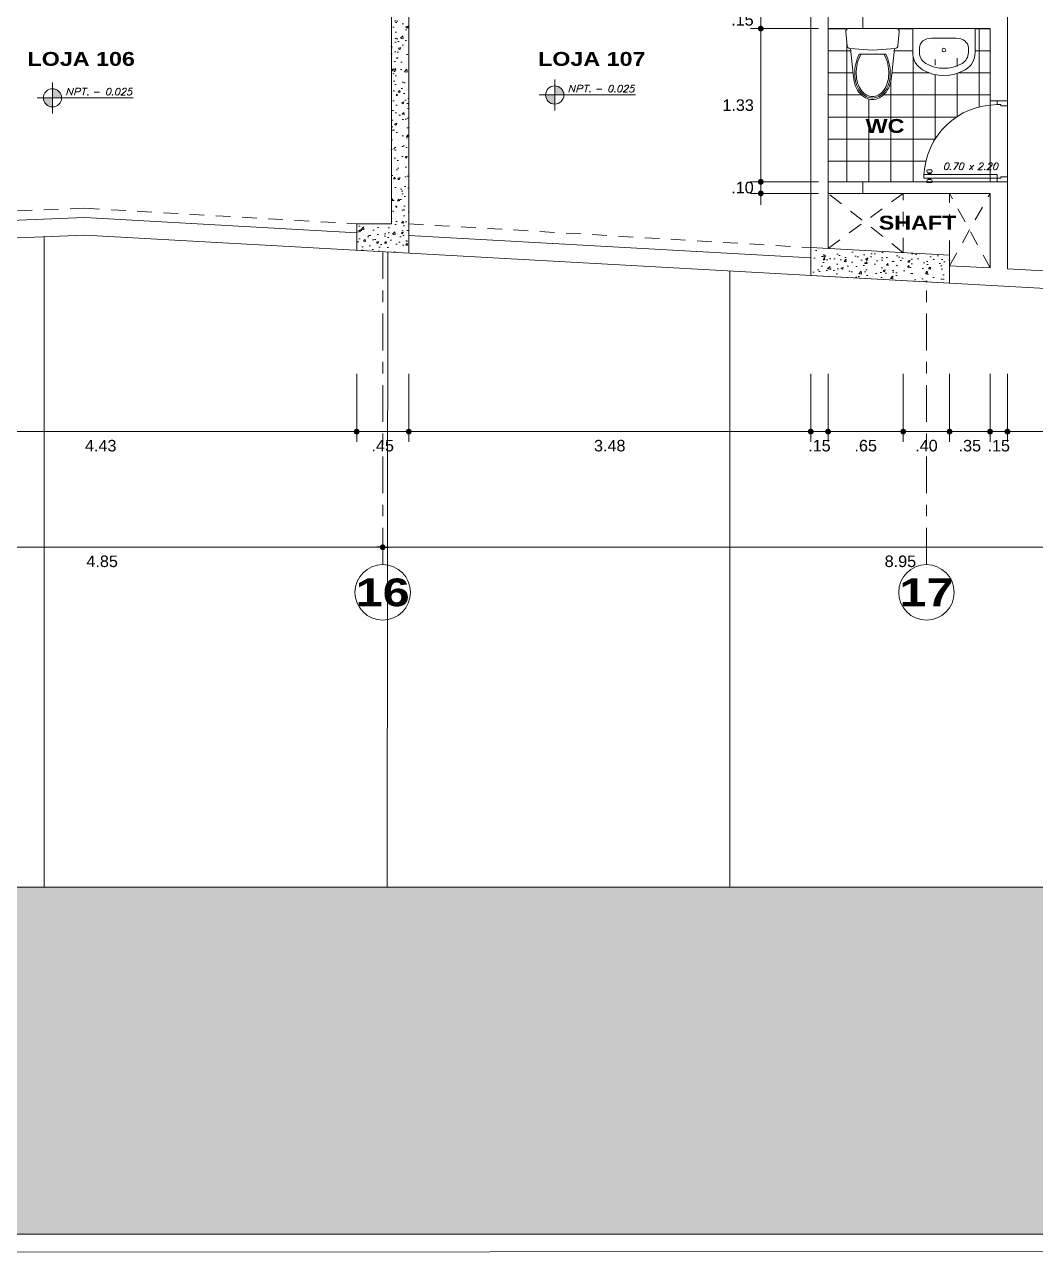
# Model space of a CAD drawing. Header units: millimetres. Extents: x 2178 to 2304, y 1220 to 1359.
# Drawn here: x 2214.23 to 2222.97, y 1322.11 to 1332.73 of the extents above; entities that cross this region are included whole.
import ezdxf
from ezdxf.enums import TextEntityAlignment as Align

# ---------------------------------------------------------------- set-up
doc = ezdxf.new("R2010")
doc.units = ezdxf.units.MM
doc.linetypes.add('CENTER', pattern=[50.800000000000004, 31.75, -6.35, 6.35, -6.35])
doc.linetypes.add('HIDDEN', pattern=[9.524999999999999, 6.35, -3.175])
doc.layers.get('0').update_dxf_attribs({"lineweight": 0})
for name, color, linetype, lineweight in [('carpinteria', 12, 'Continuous', 5), ('COTAS', 40, 'Continuous', 20), ('Ejes22', 50, 'CENTER', 9), ('Mobiliario', 52, 'Continuous', 5), ('muros bajos', 2, 'Continuous', 25), ('PLUMA 1', 46, 'Continuous', 13), ('PLUMA 7', 10, 'Continuous', 0), ('PLUMA4', 160, 'Continuous', 40), ('PROY', 13, 'HIDDEN', 13), ('TEXTO', 5, 'Continuous', 18), ('TEXTOS', 42, 'Continuous', 13)]:
    doc.layers.add(name, color=color, linetype=linetype, lineweight=lineweight)
doc.layers.add('pisos....', color=7, linetype='Continuous', lineweight=5, true_color=0x7c7f7e)
doc.styles.add('ARIAL', font='arial.ttf')
doc.styles.add('ARIAL-N', font='arialbd.ttf')
doc.styles.add('ARIALCH', font='arialbd.ttf', dxfattribs={"width": 1.25})
doc.styles.add('SIMPLEX', font='simplex.shx', dxfattribs={"width": 1.2, "oblique": 15})
doc.dimstyles.new('RPM 50', dxfattribs={"dimtxt": 0.1, "dimasz": 0.05, "dimexe": 0.08849999999999973, "dimexo": 0.1535, "dimgap": 0.07099999999999997, "dimtad": 2, "dimtih": 1, "dimtoh": 1, "dimzin": 4, "dimdsep": 46, "dimtxsty": 'ARIAL', "dimblk": 'DOT', "dimcen": 0.4, "dimdle": 0.25, "dimclrd": 8, "dimclre": 8, "dimclrt": 9, "dimadec": 0, "dimazin": 0, "dimtfac": 1, "dimtix": 1, "dimtmove": 0, "dimatfit": 3, "dimldrblk": 'DOT', "dimfxl": 0.5, "dimfxlon": 1, "dimlwd": 0, "dimlwe": 0, "dimarcsym": 0})
pattern_1 = [(49.99999999999999, (1019.093095671087, -426.9564722311436), (0.182184668996004, -0.01593908553890309), [0.01905, -0.20955]), (355, (1019.093095671087, -426.9564722311436), (-0.03524342142496934, 0.1910568452390352), [0.01524, -0.16764058417]), (100.4514447, (1019.108277678087, -426.9578004846437), (0.1469412470903533, 0.1751177519121951), [0.01619000879999999, -0.1780902445999999]), (46.18420000000001, (1019.093095671087, -426.9056722311436), (0.2710790408921299, -0.04204232793272715), [0.028575, -0.314325]), (96.63555760999992, (1019.115685571087, -426.9091757311437), (0.237404134051503, 0.2474261245977215), [0.02428502314, -0.26713560816]), (351.1841511700001, (1019.093095671087, -426.9056722311436), (0.237404134064977, 0.2474261245855326), [0.02285996707, -0.25145973192]), (21, (1019.118495671087, -426.9183722311436), (0.1516143912691325, -0.1022651981870876), [0.01905, -0.20955]), (326.0000000000001, (1019.118495671087, -426.9183722311436), (0.06180202834764707, 0.1841879661223193), [0.01524, -0.16764]), (71.45144499999999, (1019.131130203687, -426.9268943310435), (0.2134164192787162, 0.08192276888590524), [0.0161900088, -0.1780899376]), (37.50000000000001, (1019.093095671087, -426.9564722311436), (0.003088603250591816, 0.0845550388731531), [0, -0.165608, 0, -0.17018, 0, -0.168275]), (7.499999999999999, (1019.093095671087, -426.9564722311436), (0.06681966251030574, 0.1001805748181195), [0, -0.09702799999999999, 0, -0.161798, 0, -0.06413500000000001]), (327.5, (1019.036453671087, -426.9564722311436), (0.1355905951668714, -0.005728743992673458), [0, -0.0635, 0, -0.19812, 0, -0.26289]), (317.5, (1019.011053671087, -426.9564722311436), (0.148129181386018, 0.02542649103333302), [0, -0.08255, 0, -0.131572, 0, -0.18669])]

# ---------------------------------------------------------------- blocks, each defined once
blk = doc.blocks.new('puerta de 0.80')
for p, q in [((0, 0.7578726278069325), (0, 0.8078726278070008)), ((0, 0.05787262780700075), (0, 0.8078726278070008)), ((0, 0.7578726278069325), (0.06500000000005457, 0.7578726278069325)), ((0.06500000000005457, 0.7578726278069325), (0.06500000000005457, 0.770372627806978)), ((0.06500000000005457, 0.770372627806978), (0.1000000000000227, 0.770372627806978)), ((0.1000000000000227, 0.770372627806978), (0.1000000000000227, 0.8078726278070008)), ((0.7699992280930701, 0.1257452267906274), (0.753031481821381, 0.1257452267906274)), ((0.7699992280930701, 0.1257452267906274), (0.7869669743646455, 0.1257452267906274)), ((0, 0.007872627806932542), (0, 0.05787262780700075)), ((0, 0.05787262780700075), (0.06500000000005457, 0.05787262780700075)), ((0.06500000000005457, 0.04537262780695528), (0.06500000000005457, 0.05787262780700075)), ((0.1000000000000227, 0.04537262780695528), (0.06500000000005457, 0.04537262780695528)), ((0.1000000000000227, 0.08037262780703713), (0.8250000000000455, 0.08037262780703713)), ((0.1000000000000227, 0.04537262780695528), (0.1000000000000227, 0.08037262780703713)), ((0.8250000000000455, 0.04537262780695528), (0.1000000000000227, 0.04537262780695528)), ((0.1000000000000227, 0.04537262780695528), (0.1000000000000227, 0.007872627806932542)), ((0.743372223558481, 0.1131570363396577), (0.7462233707656196, 0.1025164101029077)), ((0.743372223558481, 0.01258821927433473), (0.7462233707656196, 0.02322884551108473)), ((0.7699992280930701, 2.882325134123676e-08), (0.753031481821381, 2.882325134123676e-08)), ((0.7820575276252839, 0.09510460055400927), (0.7558826290285197, 0.09510460055400927)), ((0.7558826290285197, 0.09510460055400927), (0.7579409285608563, 0.09510460055400927)), ((0.7820575276252839, 0.08545825626470105), (0.7558826290285197, 0.08545825626470105)), ((0.7820575276252839, 0.04028699934929136), (0.7558826290285197, 0.04028699934929136)), ((0.7820575276252839, 0.03064065505998315), (0.7558826290285197, 0.03064065505998315)), ((0.7558826290285197, 0.03064065505998315), (0.7579409285608563, 0.03064065505998315)), ((0.762940928560738, 0.09010460055401381), (0.762940928560738, 0.08545825626470105)), ((0.762940928560738, 0.0356406550599786), (0.762940928560738, 0.04028699934929136)), ((0.7699992280930701, 2.882325134123676e-08), (0.7869669743646455, 2.882325134123676e-08)), ((0.8250000000000455, 0.04537262780695528), (0.7720000000000482, 0.04537262780695528)), ((0.7770575276252885, 0.09010460055401381), (0.7770575276252885, 0.08545825626470105)), ((0.7770575276252885, 0.0356406550599786), (0.7770575276252885, 0.04028699934929136)), ((0.7841158271576205, 0.09510460055400927), (0.7820575276252839, 0.09510460055400927)), ((0.7841158271576205, 0.03064065505998315), (0.7820575276252839, 0.03064065505998315)), ((0.7966262326275455, 0.1131570363396577), (0.7937750854204069, 0.1025164101029077)), ((0.7966262326275455, 0.01258821927433473), (0.7937750854204069, 0.02322884551108473)), ((0.8250000000000455, 0.08037262780703713), (0.8250000000000455, 0.04537262780695528))]:
    blk.add_line(p, q)
at = {"linetype": 'Continuous', "lineweight": 0}
for p, q in [((0.7558826290285197, 0.08545825626470105), (0.7419099796773025, 0.08037262780692345)), ((0.7558826290285197, 0.04028699934929136), (0.7419099796773025, 0.04537262780695528)), ((0.7820575276252839, 0.08545825626470105), (0.796030176976501, 0.08037262780692345)), ((0.7820575276252839, 0.04028699934929136), (0.796030176976501, 0.04537262780695528))]:
    blk.add_line(p, q, dxfattribs=at)
for centre, radius, start, end in [((0.1000000000000227, 0.04537262780695528), 0.725, 2.767078666097358, 90), ((0.753031481821381, 0.1157452267906365), 0.01, 90, 195.0000000000087), ((0.7869669743646455, 0.1157452267906365), 0.01, 344.9999999999912, 90), ((0.753031481821381, 0.01000002882324225), 0.01, 164.9999999999913, 270), ((0.7558826290285197, 0.1051046005540002), 0.01, 195.0000000001698, 270), ((0.7558826290285197, 0.02064065505999224), 0.01, 90, 164.9999999998302), ((0.7579409285607426, 0.09010460055401381), 0.005, 0, 90), ((0.7579409285607426, 0.0356406550599786), 0.005, 270, 0), ((0.7820575276252839, 0.09010460055401381), 0.005, 90, 180), ((0.7820575276252839, 0.0356406550599786), 0.005, 180, 270), ((0.7841158271575068, 0.1051046005540002), 0.01, 270, 344.9999999998302), ((0.7841158271575068, 0.02064065505999224), 0.01, 15.00000000016984, 90), ((0.7869669743646455, 0.01000002882324225), 0.01, 270, 15.00000000000872)]:
    blk.add_arc(centre, radius, start, end)
blk = doc.blocks.new('P')
at = {"style": 'SIMPLEX', "oblique": 15}
blk.add_text('x', height=0.06, dxfattribs=at).set_placement((-0.01697368369676155, 0.0255492955629677))
blk.add_attdef('L', text='', height=0.06, dxfattribs=at).set_placement((-0.057659880294743, 0.02554929556297481), align=Align.RIGHT)
blk.add_attdef('H', (0.05806964743619147, 0.02554929556297481), '', height=0.06, dxfattribs=at)
blk = doc.blocks.new('LAVATORIO')
at = {"layer": 'PLUMA 1', "linetype": 'Continuous', "lineweight": 20}
for p, q in [((-0.2999934783219942, 0.2071363636785648), (-0.2999934783219942, -0.02195454545901754)), ((-0.2999934783219942, 0.2071363636785648), (0.2999934783219942, 0.2071363636785648)), ((0.2999934783219942, 0.2071363636785648), (0.2999934783219942, -0.02195454545901754)), ((-0.234782608743501, 0.02386363636850319), (-0.234782608743501, -0.02195454545901754)), ((-0.1188260869807323, 0.1148181818415779), (0.1188260869807323, 0.1148181818415779)), ((0.234782608743501, 0.02386363636850319), (0.234782608743501, -0.02195454545901754))]:
    blk.add_line(p, q, dxfattribs=at)
blk.add_circle((0, 0), 0.01750000000356522, dxfattribs=at)
at = {"layer": 'PLUMA 1', "linetype": 'Continuous', "lineweight": 20, "extrusion": (0, 0, -1)}
for centre, major_axis, ratio, start_param, end_param in [((-0.1188260869807323, 0.02386363636850319), (0.1159565217627687, 2.11200665065676e-14), 0.7846746081733931, 3.141592653590338, 4.712388980384833), ((0.1188260869807323, 0.02386363636850319), (-0.1159565217627687, 9.952126509930016e-14), 0.7846746081733929, 1.570796326794223, 3.1415926535887), ((-0.1188521754517069, -0.02195454545901754), (2.795176774598603e-13, 0.1893818215381344), 0.9565217391304283, 3.638567482427635, 4.712388980383277), ((-0.1188521754517069, -0.02195454545901754), (-1.25662522260505e-12, 0.1212000033427651), 0.9565217391302343, 3.638567482442401, 4.712388980394607), ((0.1188521754517069, -0.02195454545901754), (1.256475748923904e-12, 0.1212000033427651), 0.9565217391302343, 1.57079632678498, 2.644617824737187), ((0.1188521754517069, -0.02195454545901754), (-2.791350386132135e-13, 0.1893818215381344), 0.9565217391304283, 1.570796326796306, 2.64461782475195), ((0, 0.2071363636785648), (1.873049312265182e-16, 0.4500000041648561), 0.9565217391303545, 2.644617814432515, 3.638567492747071), ((0, 0.2071363636785648), (-2.207522384136759e-16, 0.3818181859691521), 0.9565217391303741, 2.64461781258921, 3.638567494590378)]:
    blk.add_ellipse(centre, major_axis=major_axis, ratio=ratio, start_param=start_param, end_param=end_param, dxfattribs=at)
blk = doc.blocks.new('A$C17BD6781')
at = {"layer": 'Mobiliario', "linetype": 'Continuous'}
for p, q in [((0.0470258381902795, 0.2024778968581415), (0.07702583819028064, 0.4624778968581325)), ((0.4970258381902681, 0.2024778968581415), (0.467025838190267, 0.4624778968581325)), ((0.1371245447934086, 0.2600000207519599), (0.406927131587139, 0.2600000207519599)), ((2.658856601556181e-08, 0.03271609313324575), (0.01291432294007677, 0.1747733529997788)), ((0.2720258381902738, 0.2200000207519395), (0.04046188830088226, 0.2019667219995256)), ((0.2720258381902738, 0.2200000207519395), (0.5035897880796654, 0.2019667219995256)), ((0.5440516497919816, 0.03271609313324575), (0.5311373534404709, 0.1747733529997788)), ((0.0298768227825974, 2.075196903206233e-08), (0.5141748535979502, 2.075196903206233e-08))]:
    blk.add_line(p, q, dxfattribs=at)
for points in [[(0.467025838190267, 0.4624778968581325, 0.07568148098942781), (0.4514763274974598, 0.564619449634364, 0.08594715031423093), (0.409911660521658, 0.6457161817953931, 0.1060218382171382), (0.3436150782673906, 0.7032144903049868, 0.1264657149685374), (0.2720258381902738, 0.7216159645624032, 0.1264657149685252), (0.2004365981131571, 0.7032144903049868, 0.1060218382171112), (0.1341400158588897, 0.6457161817953931, 0.08594715031425326), (0.09257534888308783, 0.564619449634364, 0.07568148098944026), (0.07702583819028064, 0.4624778968581325, 0.07568148098943636)], [(0.4520258381902806, 0.4624778968581325, 0.0756814809893859), (0.4371558434836231, 0.5601558482174767, 0.08594715031428633), (0.3979260275471859, 0.6366970575473658, 0.1060218382171535), (0.3363817185640983, 0.6900737708649274, 0.1264657149685132), (0.2720258381902738, 0.7066159645624168, 0.1264657149686313), (0.2076699578163925, 0.6900737708648705, 0.1060218382170392), (0.1461256488333618, 0.6366970575473658, 0.08594715031415015), (0.1068958328969813, 0.5601558482175903, 0.07568148098951734), (0.092025838190267, 0.4624778968581325, 0.07568148098951734)], [(0.4370258381902659, 0.4624778968581325, 0.07568148098938046), (0.422835359469758, 0.5556922468005894, 0.08594715031429338), (0.3859403945727138, 0.6276779332993385, 0.1060218382171472), (0.3291483588608344, 0.6769330514248111, 0.1264657149685263), (0.2720258381902738, 0.6916159645624305, 0.1264657149686292), (0.2149033175196564, 0.6769330514248111, 0.1060218382170225), (0.1581112818078338, 0.6276779332993385, 0.08594715031417827), (0.1212163169108464, 0.5556922468007031, 0.07568148098950629), (0.1070258381902818, 0.4624778968581325, 0.07568148098950629)]]:
    blk.add_lwpolyline(points, format="xyb", dxfattribs=at)
for centre, radius, start, end in [((0.5137349313203856, 0.4501454030077241), 0.4218893808016409, 178.3249151335759, 206.7885795011672), ((0.5137349313203856, 0.4501454030077241), 0.4068893808016409, 178.3249151335759, 207.8601275501853), ((0.03031674506016202, 0.4501454030077241), 0.4068893808016409, 332.1398724498131, 1.675084866424104), ((0.03031674506016202, 0.4501454030077241), 0.4218893808016409, 333.2114204988328, 1.675084866424104), ((0.04279111913410816, 0.1720572806184748), 0.03, 94.45298473469602, 174.8055710922652), ((0.5012605572464395, 0.1720572806184748), 0.03, 5.194428907734862, 85.54701526530398), ((0.0298768227825974, 0.03000002075194175), 0.03, 174.8055710922652, 270), ((0.5141748535979502, 0.03000002075194175), 0.03, 270, 5.194428907734862)]:
    blk.add_arc(centre, radius, start, end, dxfattribs=at)
blk = doc.blocks.new('_DOT')
at = {"color": 0, "linetype": 'ByBlock'}
blk.add_line((-0.5, 0), (-1, 0), dxfattribs=at)
at = {"color": 0, "linetype": 'ByBlock', "const_width": 0.5}
blk.add_lwpolyline([(-0.25, 0, 1), (0.25, 0, 1)], format="xyb", close=True, dxfattribs=at)
blk = doc.blocks.new('*D1024')
at = {"layer": 'Defpoints', "color": 0, "transparency": 16777216}
for p in [(2212.47631320559, 1328.209712895096), (2217.32631320559, 1328.209712895096), (2217.32631320559, 1328.209712895096)]:
    blk.add_point(p, dxfattribs=at)
at = {"layer": 'muros bajos', "color": 8, "lineweight": 0, "transparency": 16777216}
for p, q in [((2212.47631320559, 1328.209712895096), (2212.47631320559, 1328.298212895096)), ((2217.32631320559, 1328.209712895096), (2217.32631320559, 1328.298212895096)), ((2212.526313205591, 1328.209712895096), (2217.27631320559, 1328.209712895096))]:
    blk.add_line(p, q, dxfattribs=at)
at = {"layer": 'muros bajos', "color": 8, "lineweight": 0, "transparency": 16777216, "xscale": 0.05, "yscale": 0.05, "zscale": 0.05, "rotation": 180}
blk.add_blockref('_DOT', (2212.47631320559, 1328.209712895096), dxfattribs=at)
at = {"layer": 'muros bajos', "color": 8, "lineweight": 0, "transparency": 16777216, "xscale": 0.05, "yscale": 0.05, "zscale": 0.05}
blk.add_blockref('_DOT', (2217.32631320559, 1328.209712895096), dxfattribs=at)
at = {"layer": 'muros bajos', "color": 9, "transparency": 16777216, "insert": (2214.90131320559, 1328.087655596324), "char_height": 0.1, "attachment_point": 5, "style": 'ARIAL'}
blk.add_mtext('4.85', dxfattribs=at)
blk = doc.blocks.new('*D1025')
at = {"layer": 'Defpoints', "color": 0, "transparency": 16777216}
for p in [(2217.32631320559, 1328.209712895096), (2226.27631320559, 1328.209712895096), (2226.27631320559, 1328.209712895096)]:
    blk.add_point(p, dxfattribs=at)
at = {"layer": 'muros bajos', "color": 8, "lineweight": 0, "transparency": 16777216}
for p, q in [((2217.32631320559, 1328.209712895096), (2217.32631320559, 1328.298212895096)), ((2226.27631320559, 1328.209712895096), (2226.27631320559, 1328.298212895096)), ((2217.37631320559, 1328.209712895096), (2226.22631320559, 1328.209712895096))]:
    blk.add_line(p, q, dxfattribs=at)
at = {"layer": 'muros bajos', "color": 8, "lineweight": 0, "transparency": 16777216, "xscale": 0.05, "yscale": 0.05, "zscale": 0.05, "rotation": 180}
blk.add_blockref('_DOT', (2217.32631320559, 1328.209712895096), dxfattribs=at)
at = {"layer": 'muros bajos', "color": 8, "lineweight": 0, "transparency": 16777216, "xscale": 0.05, "yscale": 0.05, "zscale": 0.05}
blk.add_blockref('_DOT', (2226.27631320559, 1328.209712895096), dxfattribs=at)
at = {"layer": 'muros bajos', "color": 9, "transparency": 16777216, "insert": (2221.80131320559, 1328.087655596324), "char_height": 0.1, "attachment_point": 5, "style": 'ARIAL'}
blk.add_mtext('8.95', dxfattribs=at)
blk = doc.blocks.new('*D964')
at = {"color": 8, "lineweight": 0, "transparency": 16777216}
for p, q in [((2212.676313205589, 1329.709712895096), (2212.676313205589, 1329.121212895096)), ((2217.10131320559, 1329.709712895096), (2217.10131320559, 1329.121212895096)), ((2212.72631320559, 1329.209712895096), (2217.05131320559, 1329.209712895096))]:
    blk.add_line(p, q, dxfattribs=at)
at = {"layer": 'Defpoints', "color": 0, "transparency": 16777216}
for p in [(2212.676313205589, 1331.059514482398), (2217.10131320559, 1331.006657339541), (2217.10131320559, 1329.209712895096)]:
    blk.add_point(p, dxfattribs=at)
at = {"color": 8, "lineweight": 0, "transparency": 16777216, "xscale": 0.05, "yscale": 0.05, "zscale": 0.05, "rotation": 180}
blk.add_blockref('_DOT', (2212.676313205589, 1329.209712895096), dxfattribs=at)
at = {"color": 8, "lineweight": 0, "transparency": 16777216, "xscale": 0.05, "yscale": 0.05, "zscale": 0.05}
blk.add_blockref('_DOT', (2217.10131320559, 1329.209712895096), dxfattribs=at)
at = {"color": 9, "transparency": 16777216, "insert": (2214.88881320559, 1329.087621489912), "char_height": 0.1, "attachment_point": 5, "style": 'ARIAL'}
blk.add_mtext('4.43', dxfattribs=at)
blk = doc.blocks.new('*D965')
at = {"color": 8, "lineweight": 0, "transparency": 16777216}
for p, q in [((2217.10131320559, 1329.709712895096), (2217.10131320559, 1329.121212895096)), ((2217.55131320559, 1329.709712895096), (2217.55131320559, 1329.121212895096)), ((2217.15131320559, 1329.209712895096), (2217.50131320559, 1329.209712895096))]:
    blk.add_line(p, q, dxfattribs=at)
at = {"layer": 'Defpoints', "color": 0, "transparency": 16777216}
for p in [(2217.10131320559, 1331.006657339541), (2217.55131320559, 1330.904388642685), (2217.55131320559, 1329.209712895096)]:
    blk.add_point(p, dxfattribs=at)
at = {"color": 8, "lineweight": 0, "transparency": 16777216, "xscale": 0.05, "yscale": 0.05, "zscale": 0.05, "rotation": 180}
blk.add_blockref('_DOT', (2217.10131320559, 1329.209712895096), dxfattribs=at)
at = {"color": 8, "lineweight": 0, "transparency": 16777216, "xscale": 0.05, "yscale": 0.05, "zscale": 0.05}
blk.add_blockref('_DOT', (2217.55131320559, 1329.209712895096), dxfattribs=at)
at = {"color": 9, "transparency": 16777216, "insert": (2217.32631320559, 1329.087860234796), "char_height": 0.1, "attachment_point": 5, "style": 'ARIAL'}
blk.add_mtext('.45', dxfattribs=at)
blk = doc.blocks.new('*D966')
at = {"color": 8, "lineweight": 0, "transparency": 16777216}
for p, q in [((2217.55131320559, 1329.709712895096), (2217.55131320559, 1329.121212895096)), ((2221.02631320559, 1329.709712895096), (2221.02631320559, 1329.121212895096)), ((2217.60131320559, 1329.209712895096), (2220.97631320559, 1329.209712895096))]:
    blk.add_line(p, q, dxfattribs=at)
at = {"layer": 'Defpoints', "color": 0, "transparency": 16777216}
for p in [(2217.55131320559, 1330.904388642685), (2221.02631320559, 1330.896935989865), (2221.02631320559, 1329.209712895096)]:
    blk.add_point(p, dxfattribs=at)
at = {"color": 8, "lineweight": 0, "transparency": 16777216, "xscale": 0.05, "yscale": 0.05, "zscale": 0.05, "rotation": 180}
blk.add_blockref('_DOT', (2217.55131320559, 1329.209712895096), dxfattribs=at)
at = {"color": 8, "lineweight": 0, "transparency": 16777216, "xscale": 0.05, "yscale": 0.05, "zscale": 0.05}
blk.add_blockref('_DOT', (2221.02631320559, 1329.209712895096), dxfattribs=at)
at = {"color": 9, "transparency": 16777216, "insert": (2219.28881320559, 1329.087621489912), "char_height": 0.1, "attachment_point": 5, "style": 'ARIAL'}
blk.add_mtext('3.48', dxfattribs=at)
blk = doc.blocks.new('*D967')
at = {"color": 8, "lineweight": 0, "transparency": 16777216}
for p, q in [((2221.02631320559, 1329.709712895096), (2221.02631320559, 1329.121212895096)), ((2221.17631320559, 1329.709712895096), (2221.17631320559, 1329.121212895096)), ((2220.97631320559, 1329.209712895096), (2220.92631320559, 1329.209712895096)), ((2221.02631320559, 1329.209712895096), (2221.17631320559, 1329.209712895096)), ((2221.22631320559, 1329.209712895096), (2221.27631320559, 1329.209712895096))]:
    blk.add_line(p, q, dxfattribs=at)
at = {"layer": 'Defpoints', "color": 0, "transparency": 16777216}
for p in [(2221.02631320559, 1330.896935989865), (2221.17631320559, 1330.906398292413), (2221.17631320559, 1329.209712895096)]:
    blk.add_point(p, dxfattribs=at)
at = {"color": 8, "lineweight": 0, "transparency": 16777216, "xscale": 0.05, "yscale": 0.05, "zscale": 0.05}
blk.add_blockref('_DOT', (2221.02631320559, 1329.209712895096), dxfattribs=at)
at = {"color": 8, "lineweight": 0, "transparency": 16777216, "xscale": 0.05, "yscale": 0.05, "zscale": 0.05, "rotation": 180}
blk.add_blockref('_DOT', (2221.17631320559, 1329.209712895096), dxfattribs=at)
at = {"color": 9, "transparency": 16777216, "insert": (2221.10131320559, 1329.087655596324), "char_height": 0.1, "attachment_point": 5, "style": 'ARIAL'}
blk.add_mtext('.15', dxfattribs=at)
blk = doc.blocks.new('*D968')
at = {"color": 8, "lineweight": 0, "transparency": 16777216}
for p, q in [((2221.17631320559, 1329.709712895096), (2221.17631320559, 1329.121212895096)), ((2221.82631320559, 1329.709712895096), (2221.82631320559, 1329.121212895096)), ((2221.22631320559, 1329.209712895096), (2221.77631320559, 1329.209712895096))]:
    blk.add_line(p, q, dxfattribs=at)
at = {"layer": 'Defpoints', "color": 0, "transparency": 16777216}
for p in [(2221.82631320559, 1331.269712895096), (2221.17631320559, 1330.906398292413), (2221.82631320559, 1329.209712895096)]:
    blk.add_point(p, dxfattribs=at)
at = {"color": 8, "lineweight": 0, "transparency": 16777216, "xscale": 0.05, "yscale": 0.05, "zscale": 0.05, "rotation": 180}
blk.add_blockref('_DOT', (2221.17631320559, 1329.209712895096), dxfattribs=at)
at = {"color": 8, "lineweight": 0, "transparency": 16777216, "xscale": 0.05, "yscale": 0.05, "zscale": 0.05}
blk.add_blockref('_DOT', (2221.82631320559, 1329.209712895096), dxfattribs=at)
at = {"color": 9, "transparency": 16777216, "insert": (2221.50131320559, 1329.087655596324), "char_height": 0.1, "attachment_point": 5, "style": 'ARIAL'}
blk.add_mtext('.65', dxfattribs=at)
blk = doc.blocks.new('*D969')
at = {"color": 8, "lineweight": 0, "transparency": 16777216}
for p, q in [((2221.82631320559, 1329.709712895096), (2221.82631320559, 1329.121212895096)), ((2222.22631320559, 1329.709712895096), (2222.22631320559, 1329.121212895096)), ((2221.87631320559, 1329.209712895096), (2222.17631320559, 1329.209712895096))]:
    blk.add_line(p, q, dxfattribs=at)
at = {"layer": 'Defpoints', "color": 0, "transparency": 16777216}
for p in [(2221.82631320559, 1331.269712895096), (2222.22631320559, 1331.269712895096), (2222.22631320559, 1329.209712895096)]:
    blk.add_point(p, dxfattribs=at)
at = {"color": 8, "lineweight": 0, "transparency": 16777216, "xscale": 0.05, "yscale": 0.05, "zscale": 0.05, "rotation": 180}
blk.add_blockref('_DOT', (2221.82631320559, 1329.209712895096), dxfattribs=at)
at = {"color": 8, "lineweight": 0, "transparency": 16777216, "xscale": 0.05, "yscale": 0.05, "zscale": 0.05}
blk.add_blockref('_DOT', (2222.22631320559, 1329.209712895096), dxfattribs=at)
at = {"color": 9, "transparency": 16777216, "insert": (2222.02631320559, 1329.087655596324), "char_height": 0.1, "attachment_point": 5, "style": 'ARIAL'}
blk.add_mtext('.40', dxfattribs=at)
blk = doc.blocks.new('*D970')
at = {"color": 8, "lineweight": 0, "transparency": 16777216}
for p, q in [((2222.22631320559, 1329.709712895096), (2222.22631320559, 1329.121212895096)), ((2222.57631320559, 1329.709712895096), (2222.57631320559, 1329.121212895096)), ((2222.276313205591, 1329.209712895096), (2222.52631320559, 1329.209712895096))]:
    blk.add_line(p, q, dxfattribs=at)
at = {"layer": 'Defpoints', "color": 0, "transparency": 16777216}
for p in [(2222.22631320559, 1331.269712895096), (2222.57631320559, 1331.269712895096), (2222.57631320559, 1329.209712895096)]:
    blk.add_point(p, dxfattribs=at)
at = {"color": 8, "lineweight": 0, "transparency": 16777216, "xscale": 0.05, "yscale": 0.05, "zscale": 0.05, "rotation": 180}
blk.add_blockref('_DOT', (2222.22631320559, 1329.209712895096), dxfattribs=at)
at = {"color": 8, "lineweight": 0, "transparency": 16777216, "xscale": 0.05, "yscale": 0.05, "zscale": 0.05}
blk.add_blockref('_DOT', (2222.57631320559, 1329.209712895096), dxfattribs=at)
at = {"color": 9, "transparency": 16777216, "insert": (2222.40131320559, 1329.087621489912), "char_height": 0.1, "attachment_point": 5, "style": 'ARIAL'}
blk.add_mtext('.35', dxfattribs=at)
blk = doc.blocks.new('*D971')
at = {"color": 8, "lineweight": 0, "transparency": 16777216}
for p, q in [((2222.57631320559, 1329.709712895096), (2222.57631320559, 1329.121212895096)), ((2222.72631320559, 1329.709712895096), (2222.72631320559, 1329.121212895096)), ((2222.52631320559, 1329.209712895096), (2222.47631320559, 1329.209712895096)), ((2222.57631320559, 1329.209712895096), (2222.72631320559, 1329.209712895096)), ((2222.776313205591, 1329.209712895096), (2222.82631320559, 1329.209712895096))]:
    blk.add_line(p, q, dxfattribs=at)
at = {"layer": 'Defpoints', "color": 0, "transparency": 16777216}
for p in [(2222.57631320559, 1331.269712895096), (2222.72631320559, 1330.616888642685), (2222.72631320559, 1329.209712895096)]:
    blk.add_point(p, dxfattribs=at)
at = {"color": 8, "lineweight": 0, "transparency": 16777216, "xscale": 0.05, "yscale": 0.05, "zscale": 0.05}
blk.add_blockref('_DOT', (2222.57631320559, 1329.209712895096), dxfattribs=at)
at = {"color": 8, "lineweight": 0, "transparency": 16777216, "xscale": 0.05, "yscale": 0.05, "zscale": 0.05, "rotation": 180}
blk.add_blockref('_DOT', (2222.72631320559, 1329.209712895096), dxfattribs=at)
at = {"color": 9, "transparency": 16777216, "insert": (2222.65131320559, 1329.087655596324), "char_height": 0.1, "attachment_point": 5, "style": 'ARIAL'}
blk.add_mtext('.15', dxfattribs=at)
blk = doc.blocks.new('*D972')
at = {"color": 8, "lineweight": 0, "transparency": 16777216}
for p, q in [((2222.72631320559, 1329.709712895096), (2222.72631320559, 1329.121212895096)), ((2226.130725361991, 1329.709712895096), (2226.130725361991, 1329.121212895096)), ((2222.776313205591, 1329.209712895096), (2226.080725361991, 1329.209712895096))]:
    blk.add_line(p, q, dxfattribs=at)
at = {"layer": 'Defpoints', "color": 0, "transparency": 16777216}
for p in [(2222.72631320559, 1330.616888642685), (2226.130725361991, 1330.527908836093), (2226.130725361991, 1329.209712895096)]:
    blk.add_point(p, dxfattribs=at)
at = {"color": 8, "lineweight": 0, "transparency": 16777216, "xscale": 0.05, "yscale": 0.05, "zscale": 0.05, "rotation": 180}
blk.add_blockref('_DOT', (2222.72631320559, 1329.209712895096), dxfattribs=at)
at = {"color": 8, "lineweight": 0, "transparency": 16777216, "xscale": 0.05, "yscale": 0.05, "zscale": 0.05}
blk.add_blockref('_DOT', (2226.130725361991, 1329.209712895096), dxfattribs=at)
at = {"color": 9, "transparency": 16777216, "insert": (2224.428519283791, 1329.087621489912), "char_height": 0.1, "attachment_point": 5, "style": 'ARIAL'}
blk.add_mtext('3.40', dxfattribs=at)
blk = doc.blocks.new('*D1080')
at = {"color": 8, "lineweight": 0, "transparency": 16777216}
for p, q in [((2220.594520668615, 1332.894712895097), (2220.594520668615, 1332.944712895097)), ((2221.094520668615, 1332.844712895097), (2220.506020668615, 1332.844712895097)), ((2220.594520668615, 1332.844712895097), (2220.594520668615, 1332.694712895097)), ((2221.094520668615, 1332.694712895097), (2220.506020668615, 1332.694712895097)), ((2220.594520668615, 1332.644712895097), (2220.594520668615, 1332.594712895097))]:
    blk.add_line(p, q, dxfattribs=at)
at = {"layer": 'Defpoints', "color": 0, "transparency": 16777216}
for p in [(2221.476313205591, 1332.844712895097), (2220.594520668615, 1332.694712895097), (2221.476313205591, 1332.694712895097)]:
    blk.add_point(p, dxfattribs=at)
at = {"color": 8, "lineweight": 0, "transparency": 16777216, "xscale": 0.05, "yscale": 0.05, "zscale": 0.05}
for p, rotation in [((2220.594520668615, 1332.844712895097), 270), ((2220.594520668615, 1332.694712895097), 90)]:
    blk.add_blockref('_DOT', p, dxfattribs=dict(at, rotation=rotation))
at = {"color": 9, "transparency": 16777216, "insert": (2220.435560232053, 1332.769712895096), "char_height": 0.1, "attachment_point": 5, "style": 'ARIAL'}
blk.add_mtext('.15', dxfattribs=at)
blk = doc.blocks.new('*D1081')
at = {"color": 8, "lineweight": 0, "transparency": 16777216}
for p, q in [((2221.094520668615, 1332.694712895097), (2220.506020668615, 1332.694712895097)), ((2220.594520668615, 1332.644712895097), (2220.594520668615, 1331.419712895097)), ((2221.094520668615, 1331.369712895097), (2220.506020668615, 1331.369712895097))]:
    blk.add_line(p, q, dxfattribs=at)
at = {"layer": 'Defpoints', "color": 0, "transparency": 16777216}
for p in [(2221.476313205591, 1332.694712895097), (2220.594520668615, 1331.369712895097), (2221.476313205591, 1331.369712895097)]:
    blk.add_point(p, dxfattribs=at)
at = {"color": 8, "lineweight": 0, "transparency": 16777216, "xscale": 0.05, "yscale": 0.05, "zscale": 0.05}
for p, rotation in [((2220.594520668615, 1332.694712895097), 90), ((2220.594520668615, 1331.369712895097), 270)]:
    blk.add_blockref('_DOT', p, dxfattribs=dict(at, rotation=rotation))
at = {"color": 9, "transparency": 16777216, "insert": (2220.398350136555, 1332.032212895096), "char_height": 0.1, "attachment_point": 5, "style": 'ARIAL'}
blk.add_mtext('1.33', dxfattribs=at)
blk = doc.blocks.new('*D1082')
at = {"color": 8, "lineweight": 0, "transparency": 16777216}
for p, q in [((2220.594520668615, 1331.419712895097), (2220.594520668615, 1331.469712895097)), ((2221.094520668615, 1331.369712895097), (2220.506020668615, 1331.369712895097)), ((2220.594520668615, 1331.369712895097), (2220.594520668615, 1331.269712895097)), ((2221.094520668615, 1331.269712895097), (2220.506020668615, 1331.269712895097)), ((2220.594520668615, 1331.219712895097), (2220.594520668615, 1331.169712895097))]:
    blk.add_line(p, q, dxfattribs=at)
at = {"layer": 'Defpoints', "color": 0, "transparency": 16777216}
for p in [(2221.476313205591, 1331.369712895097), (2220.594520668615, 1331.269712895097), (2221.476313205591, 1331.269712895097)]:
    blk.add_point(p, dxfattribs=at)
at = {"color": 8, "lineweight": 0, "transparency": 16777216, "xscale": 0.05, "yscale": 0.05, "zscale": 0.05}
for p, rotation in [((2220.594520668615, 1331.369712895097), 270), ((2220.594520668615, 1331.269712895097), 90)]:
    blk.add_blockref('_DOT', p, dxfattribs=dict(at, rotation=rotation))
at = {"color": 9, "transparency": 16777216, "insert": (2220.436105934645, 1331.319712895096), "char_height": 0.1, "attachment_point": 5, "style": 'ARIAL'}
blk.add_mtext('.10', dxfattribs=at)
blk = doc.blocks.new('N')
at = {"linetype": 'Continuous'}
h = blk.add_hatch(color=256, dxfattribs=at)
h.paths.add_polyline_path([(0, 0.1000000000000085), (0, 0), (0.1000000000000014, 0, 0.4142135623730981)])
h.paths.add_polyline_path([(-0.1000000000000014, 0, 0.4142135623730981), (0, -0.1000000000000085), (0, 0)])
for points in [[(0, 0.1700000000000017), (0, -0.1700000000000017)], [(-0.1700000000000017, 0), (0.8870854846603891, 0)]]:
    blk.add_lwpolyline(points)
blk.add_circle((0, 0), 0.1)
at = {"color": 64, "style": 'SIMPLEX', "oblique": 15, "width": 1.2}
blk.add_text('NPT.', height=0.075, dxfattribs=at).set_placement((0.1397908554024241, 0.03140925992012455))
at = {"color": 64, "style": 'SIMPLEX', "oblique": 15, "width": 1.062312430358449}
blk.add_attdef('NIV', text='', height=0.075, dxfattribs=at).set_placement((0.434891932751043, 0.03140925992012455), (0.8749927967566862, 0.03140925992012455), align=Align.FIT)

msp = doc.modelspace()

# ---------------------------------------------------------------- hatches: boundary and pattern name
h = msp.add_hatch()
h.set_pattern_fill('AR-SAND', color=256, scale=0.009000000000000001)
h.set_pattern_definition([(37.50000000000001, (0, 0), (-0.01440028166385641, 0.4404719135964082), [0, -0.3474720000000001, 0, -0.38862, 0, -0.3714750000000001]), (7.499999999999999, (0, 0), (0.4045709548242024, 0.6451425905115189), [0, -0.187452, 0, -0.3131820000000001, 0, -0.120015]), (327.5, (-0.281178, 0), (0.7118931332173122, 0.001293466210691186), [0, -0.1143, 0, -0.41148, 0, -0.5372100000000001]), (317.5, (-0.281178, 0), (0.6872008072250675, 0.2006363909314947), [0, -0.05715000000000001, 0, -0.269748, 0, -0.3086100000000001])])
h.paths.add_polyline_path([(2232.182974461064, 1343.987019787507), (2226.431313205591, 1343.979330515022), (2226.431313205591, 1339.769712895096), (2229.031313205591, 1339.769712895096, -1), (2229.511313205591, 1339.769712895096, -1), (2229.031313205591, 1339.769712895096), (2226.431313205591, 1339.769712895096), (2226.380327854285, 1336.644712895097), (2229.031313205591, 1336.644712895097, -1), (2229.511313205591, 1336.644712895097, -1), (2229.031313205591, 1336.644712895097), (2226.380327854285, 1336.644712895097), (2226.340355338862, 1334.194712895096), (2229.037712207929, 1334.194712895096, -0.05792422511702389), (2229.031313205591, 1334.249763543513, -1), (2229.511313205591, 1334.249763543513, -0.8904945671120889), (2229.037712207929, 1334.194712895096), (2226.340355338862, 1334.194712895096), (2226.27631320559, 1330.269435117319), (2229.031341468728, 1330.273118255473, -0.9834537548927721), (2229.511274236881, 1330.27375986729), (2232.201302616187, 1330.277356108494)])
h.paths.add_polyline_path([(2226.431313205591, 1343.979330515022), (2222.02631320559, 1343.973441565066), (2222.02631320559, 1339.769712895096), (2226.431313205591, 1339.769712895096)])
h.paths.add_polyline_path([(2222.02631320559, 1343.973441565066), (2217.32631320559, 1343.967158235941), (2217.32631320559, 1339.769712895096), (2222.02631320559, 1339.769712895096)])
h.paths.add_polyline_path([(2217.32631320559, 1343.967158235941), (2215.58621333265, 1343.964831933768, -0.9785559481343978), (2215.10632651686, 1343.964190383384), (2212.37491100412, 1343.960538812609), (2212.231345879911, 1340.394712895096), (2215.106262970665, 1340.394712895096, -1), (2215.586262970665, 1340.394712895096, -1), (2215.106262970665, 1340.394712895096), (2212.231345879911, 1340.394712895096), (2212.22631320559, 1340.269712895096), (2212.22631320559, 1339.769712895096), (2212.751313205591, 1339.769712895096), (2217.32631320559, 1339.769712895096)])
h.paths.add_polyline_path([(2213.996396667805, 1342.015790657715), (2214.318292984313, 1342.015790657715), (2214.318292984313, 1342.221861599053), (2213.996396667805, 1342.221861599053)], flags=24)
h.paths.add_polyline_path([(2213.989575385403, 1343.740756551303), (2214.233777295363, 1343.740756551303), (2214.233777295363, 1343.94682749264), (2213.989575385403, 1343.94682749264)], flags=24)
h.paths.add_polyline_path([(2213.989575385403, 1339.915756551303), (2214.233777295363, 1339.915756551303), (2214.233777295363, 1340.12182749264), (2213.989575385403, 1340.12182749264)], flags=24)
h.paths.add_polyline_path([(2213.989575385403, 1340.290756551303), (2214.233777295363, 1340.290756551303), (2214.233777295363, 1340.49682749264), (2213.989575385403, 1340.49682749264)], flags=24)
h.paths.add_polyline_path([(2214.996396667806, 1342.078290657715), (2215.318292984313, 1342.078290657715), (2215.318292984313, 1342.284361599053), (2214.996396667806, 1342.284361599053)], flags=24)
h.paths.add_polyline_path([(2214.672404853344, 1339.978290657715), (2214.916606763303, 1339.978290657715), (2214.916606763303, 1340.184361599052), (2214.672404853344, 1340.184361599052)], flags=24)
h = msp.add_hatch()
h.set_pattern_fill('AR-CONC', color=256, scale=0.001)
h.set_pattern_definition(pattern_1)
h.paths.add_polyline_path([(2217.55131320559, 1334.319712895096), (2217.15131320559, 1334.319712895096), (2217.15131320559, 1334.069712895096), (2217.40131320559, 1334.069712895096), (2217.40131320559, 1331.006657339541), (2217.10131320559, 1331.006657339541), (2217.10131320559, 1330.779157339541), (2217.55131320559, 1330.754157339541), (2217.55131320559, 1331.006657339541)])
h = msp.add_hatch()
h.set_pattern_fill('AR-CONC', color=256, scale=0.001)
h.set_pattern_definition(pattern_1)
h.paths.add_polyline_path([(2222.22631320559, 1330.494435117319), (2222.22631320559, 1330.73480520235), (2221.02631320559, 1330.801471869016), (2221.02631320559, 1330.561101783985)])
at = {"layer": 'pisos....'}
h = msp.add_hatch(dxfattribs=at)
h.set_pattern_fill('NET', color=256, scale=0.06)
h.set_pattern_definition([(0, (1019.093095671087, -426.9564722311436), (0, 0.1905), []), (90, (1019.093095671087, -426.9564722311436), (-0.1905, 1.166437552015814e-17), [])])
edge = h.paths.add_edge_path()
edge.add_line((2222.57631320559, 1332.033814069654), (2222.57631320559, 1332.069712895096))
edge.add_line((2222.57631320559, 1332.069712895096), (2222.57631320559, 1332.694712895096))
edge.add_line((2222.57631320559, 1332.694712895096), (2222.447285250999, 1332.694712895096))
edge.add_line((2222.447285250999, 1332.694712895096), (2222.447285250999, 1332.488371034086))
edge.add_ellipse((2222.284258078416, 1332.488531076873), major_axis=(-2.502032902658902e-13, 0.1704436393843569), ratio=0.9565217391305934, start_angle=208.4745602166174, end_angle=269.99999999991957, ccw=False)
edge.add_ellipse((2222.17729112051, 1332.694712895096), major_axis=(2.081165902565789e-16, 0.4050000037482276), ratio=0.9565217391312869, start_angle=151.5254391921269, end_angle=208.4745608078732, ccw=False)
edge.add_ellipse((2222.070324162603, 1332.488531076873), major_axis=(2.499907131296124e-13, 0.170443639384357), ratio=0.956521739130593, start_angle=90.00000000008038, end_angle=151.5254397833824, ccw=False)
edge.add_line((2221.90729699002, 1332.488371034086), (2221.90729699002, 1332.694712895096))
edge.add_line((2221.90729699002, 1332.694712895096), (2221.765855612413, 1332.694712895096))
edge.add_arc((2221.765855612413, 1332.669212895097), 0.02549999999999673, -5.1944289075498205, 90, ccw=False)
edge.add_line((2221.791250889178, 1332.666904233572), (2221.780273737279, 1332.546155562686))
edge.add_arc((2221.754878460514, 1332.54846422421), 0.02550000000009441, 274.4529847348701, 354.80557109245024, ccw=False)
edge.add_line((2221.756858306723, 1332.523041199036), (2221.751278949317, 1332.522606700406))
edge.add_line((2221.751278949317, 1332.522606700406), (2221.725778949317, 1332.301606700406))
edge.add_arc((2221.434017952697, 1332.301606700406), 0.291760996619687, -17.31191571585208, 0, ccw=False)
edge.add_arc((2221.495870428351, 1332.282327687371), 0.2269735820387949, 323.0387361214157, 342.6880842841864, ccw=False)
edge.add_arc((2221.535107174305, 1332.252802247405), 0.177868858861434, 298.830754681469, 323.0387361213606, ccw=False)
edge.add_arc((2221.560028949317, 1332.207527289873), 0.1261879470156083, 270.0000000001032, 298.83075468145205, ccw=False)
edge.add_arc((2221.560028949317, 1332.207527289873), 0.1261879470160389, 241.1692453179555, 269.9999999998968, ccw=False)
edge.add_arc((2221.584950724328, 1332.252802247404), 0.1778688588609801, 216.9612638797091, 241.1692453179983, ccw=False)
edge.add_arc((2221.624187470283, 1332.282327687372), 0.2269735820391569, 197.3119157153069, 216.9612638796978, ccw=False)
edge.add_arc((2221.686039945936, 1332.301606700406), 0.2917609966197344, 180, 197.3119157153168, ccw=False)
edge.add_line((2221.394278949317, 1332.301606700406), (2221.368778949317, 1332.522606700406))
edge.add_line((2221.368778949317, 1332.522606700406), (2221.363199591911, 1332.523041199036))
edge.add_arc((2221.365179438119, 1332.54846422421), 0.02550000000009441, 185.1944289075498, 265.5470152651299, ccw=False)
edge.add_line((2221.339784161354, 1332.546155562686), (2221.328807009455, 1332.666904233572))
edge.add_arc((2221.35420228622, 1332.669212895097), 0.02549999999999673, 90, 185.1944289075498, ccw=False)
edge.add_line((2221.35420228622, 1332.694712895096), (2221.17631320559, 1332.694712895096))
edge.add_line((2221.17631320559, 1332.694712895096), (2221.17631320559, 1331.369712895096))
edge.add_line((2221.17631320559, 1331.369712895096), (2221.47631320559, 1331.369712895096))
edge.add_line((2221.47631320559, 1331.369712895096), (2222.029167400833, 1331.369712895096))
edge.add_arc((2222.037717103021, 1331.371574370985), 0.008749999999939013, 164.9999999989642, 192.2829777164469, ccw=False)
edge.add_line((2222.029265252041, 1331.37383903763), (2222.031760005847, 1331.383149585587))
edge.add_arc((2222.040211856827, 1331.380884918943), 0.00875000000001948, 90, 165.0000000004023, ccw=False)
edge.add_line((2222.040211856827, 1331.389634918943), (2222.042012868918, 1331.389634918943))
edge.add_arc((2222.042012868918, 1331.394009918943), 0.00437499999998181, 270, 360)
edge.add_line((2222.046387868918, 1331.394009918943), (2222.046387868918, 1331.398075470196))
edge.add_line((2222.046387868918, 1331.398075470196), (2222.042012868918, 1331.398075470196))
edge.add_line((2222.042012868918, 1331.398075470196), (2222.029786800736, 1331.402525395096))
edge.add_line((2222.029786800736, 1331.402525395096), (2222.00443820559, 1331.402525395096))
edge.add_line((2222.00443820559, 1331.402525395096), (2222.00443820559, 1331.433150395096))
edge.add_line((2222.00443820559, 1331.433150395096), (2222.005177860932, 1331.433150395096))
edge.add_arc((2222.63881320559, 1331.402525395096), 0.6343750000001276, 95.65407666117898, 177.2329213338944, ccw=False)
h = msp.add_hatch(dxfattribs=at)
h.set_pattern_fill('AR-B816C', color=256, scale=0.001)
h.set_pattern_definition([(0, (0, 0), (0.2032, 0.2032), [0.396875, -0.009525]), (0, (-0.2032, 0.009525), (0.2032, 0.2032), [0.396875, -0.009525]), (90, (0, 0), (-0.2032, 0.2032), [-0.212725, 0.193675]), (90, (-0.009525, 0), (-0.2032, 0.2032), [-0.212725, 0.193675])])
h.paths.add_polyline_path([(2184.688438035058, 1328.983699252531), (2184.932639945017, 1328.983699252531), (2184.932639945017, 1329.189770193869), (2184.688438035058, 1329.189770193869)], flags=16)
h.paths.add_polyline_path([(2181.724983055522, 1330.939712895097), (2182.147643355658, 1330.939712895097), (2182.147643355658, 1331.299712895096), (2181.724983055522, 1331.299712895096)])
edge = h.paths.add_edge_path()
edge.add_arc((2183.27631320559, 1323.769435117318), 1.499999999999773, 179.9999999999913, 269.9999999999826)
edge.add_line((2183.27631320559, 1322.269435117319), (2235.820127780521, 1322.269435117315))
edge.add_line((2235.820127780521, 1322.269435117315), (2235.820127780524, 1325.269435117315))
edge.add_line((2235.820127780524, 1325.269435117315), (2232.20131320559, 1325.269435117319))
edge.add_line((2232.20131320559, 1325.269435117319), (2184.77631320559, 1325.269435117319))
edge.add_line((2184.77631320559, 1325.269435117319), (2184.77631320559, 1331.119712895096))
edge.add_line((2184.77631320559, 1331.119712895096), (2182.176313205589, 1331.119712895096))
edge.add_arc((2181.936313205589, 1331.119712895096), 0.2400000000002365, -131.81031489567113, 0, ccw=False)
edge.add_line((2181.776313205589, 1330.940827456896), (2181.776313205591, 1323.769435117319))

# ---------------------------------------------------------------- linework, layer by layer
for points in [[(2235.820127780556, 1354.973986271195), (2183.126313205593, 1354.97398627122, 0.4142135623730981), (2181.626313205592, 1353.47398627122), (2181.62631320559, 1348.969712895096), (2181.619290822166, 1323.612404649617, 0.4143360624221454), (2183.119502693589, 1322.111989258717), (2235.820127780521, 1322.119435117315)], [(2235.820127780556, 1354.823986271195), (2183.276313205592, 1354.82398627122, 0.4142135623730951), (2181.776313205592, 1353.32398627122), (2181.77631320559, 1348.969712895096), (2181.77631320559, 1323.769435117319, 0.4142135623730753), (2183.27631320559, 1322.269435117319), (2235.820127780521, 1322.269435117315)]]:
    msp.add_lwpolyline(points, format="xyb")
for points in [[(2221.47631320559, 1332.694712895096), (2221.17631320559, 1332.694712895096)], [(2222.57631320559, 1332.069712895096), (2222.57631320559, 1331.369712895096)], [(2222.72631320559, 1332.069712895096), (2222.72631320559, 1331.369712895096)], [(2221.47631320559, 1331.369712895096), (2221.17631320559, 1331.369712895096)], [(2221.47631320559, 1331.269712895096), (2221.17631320559, 1331.269712895096)], [(2214.401313205591, 1330.895824006207), (2214.401313205591, 1325.269435117319)], [(2217.369620897899, 1330.764251356635), (2217.363813205591, 1325.269435117319)], [(2220.326313205591, 1330.599990672874), (2220.326313205591, 1325.269435117319)], [(2184.77631320559, 1325.269435117319), (2232.35131320559, 1325.269435117319)]]:
    msp.add_lwpolyline(points)
at = {"layer": 'COTAS'}
for centre in [(2217.32631320559, 1327.819712895096), (2222.02631320559, 1327.819712895096)]:
    msp.add_circle(centre, 0.24, dxfattribs=at)
at = {"layer": 'Ejes22', "linetype": 'CENTER', "lineweight": 9, "ltscale": 0.01}
for points in [[(2217.32631320559, 1328.059712895096), (2217.32631320559, 1330.766657339541)], [(2222.02631320559, 1328.059712895096), (2222.02631320559, 1330.50554622843)]]:
    msp.add_lwpolyline(points, dxfattribs=at)
at = {"layer": 'PLUMA 7'}
for points in [[(2217.55131320559, 1331.006657339541), (2217.55131320559, 1334.319712895096)], [(2222.72631320559, 1332.069712895096), (2222.72631320559, 1334.319712895096)], [(2217.40131320559, 1331.006657339541), (2217.40131320559, 1334.069712895096)], [(2221.02631320559, 1330.561101783985), (2221.02631320559, 1333.369712895096)], [(2221.17631320559, 1330.793138535683), (2221.17631320559, 1333.369712895096)], [(2221.47631320559, 1332.844712895096), (2221.47631320559, 1332.694712895096)], [(2222.57631320559, 1332.694712895096), (2221.47631320559, 1332.694712895096)], [(2222.57631320559, 1332.069712895096), (2222.57631320559, 1332.694712895096)], [(2222.72631320559, 1332.069712895096), (2222.57631320559, 1332.069712895096)], [(2222.72631320559, 1331.369712895096), (2221.47631320559, 1331.369712895096)], [(2221.47631320559, 1331.269712895096), (2221.47631320559, 1331.369712895096)], [(2222.72631320559, 1330.616888642685), (2222.72631320559, 1331.369712895096)], [(2222.57631320559, 1331.269712895096), (2221.47631320559, 1331.269712895096)], [(2222.57631320559, 1330.625221976019), (2222.57631320559, 1331.269712895096)], [(2214.75131320559, 1331.059830951435), (2212.676313205589, 1330.977489681594)], [(2214.75131320559, 1331.059944198241), (2217.10131320559, 1330.929388642685)], [(2217.40131320559, 1331.006657339541), (2217.10131320559, 1331.006657339541), (2217.10131320559, 1330.779157339541)], [(2217.55131320559, 1330.754157339541), (2217.55131320559, 1331.006657339541)], [(2214.75131320559, 1330.909712895096), (2214.75131320559, 1330.909712895096), (2212.27631320559, 1330.811498609382)], [(2214.75131320559, 1330.909712895096), (2226.27631320559, 1330.269435117319)], [(2217.55131320559, 1330.904388642685), (2221.02631320559, 1330.71133308713)], [(2221.02631320559, 1330.801471869016), (2222.22631320559, 1330.73480520235)], [(2221.02631320559, 1330.801471869016), (2221.02631320559, 1330.561101783985), (2222.22631320559, 1330.494435117319), (2222.22631320559, 1330.73480520235)], [(2222.22631320559, 1330.644666420463), (2222.57631320559, 1330.625221976019)], [(2222.72631320559, 1330.616888642685), (2226.03039462391, 1330.43332856389)]]:
    msp.add_lwpolyline(points, dxfattribs=at)
at = {"layer": 'PROY', "ltscale": 0.02, "flags": 128}
for points in [[(2221.17631320559, 1330.793138535683), (2221.82631320559, 1331.269712895096)], [(2221.82631320559, 1330.757027424572), (2221.17631320559, 1331.269712895096)], [(2221.82631320559, 1330.757027424572), (2221.82631320559, 1331.269712895096)], [(2222.22631320559, 1330.73480520235), (2222.22631320559, 1331.269712895096)], [(2222.22631320559, 1330.644666420463), (2222.57631320559, 1331.269712895096)], [(2222.57631320559, 1330.625221976019), (2222.22631320559, 1331.269712895096)], [(2214.75131320559, 1331.141726790538), (2212.676313205589, 1331.059385520696)], [(2214.751134364377, 1331.141719693664), (2217.10131320559, 1331.006657339541)], [(2217.55131320559, 1331.006657339541), (2221.02631320559, 1330.801471869016)]]:
    msp.add_lwpolyline(points, dxfattribs=at)

# ---------------------------------------------------------------- block references
at = {"layer": 'carpinteria', "xscale": -0.875, "yscale": 0.875, "zscale": 0.875}
msp.add_blockref('puerta de 0.80', (2222.72631320559, 1331.362824345765), dxfattribs=at)
at = {"layer": 'COTAS'}
ref = msp.add_blockref('N', (2214.4719738733, 1332.095717277001), dxfattribs=dict(at, xscale=0.7870854846603947, yscale=0.7870854846603947, zscale=0.7870854846603947))
ref.add_attrib('NIV', '- 0.025', dxfattribs={"layer": '0', "color": 64, "height": 0.05903141134952907, "style": 'SIMPLEX', "oblique": 15, "width": 0.9552576893140914}).set_placement((2214.814271000965, 1332.120439049568), (2215.16066800281, 1332.120439049568), align=Align.FIT)
ref = msp.add_blockref('N', (2218.813512511943, 1332.120793760397), dxfattribs=dict(at, xscale=0.7870854846603947, yscale=0.7870854846603947, zscale=0.7870854846603947))
ref.add_attrib('NIV', '- 0.025', dxfattribs={"layer": '0', "color": 64, "height": 0.05903141134952907, "style": 'SIMPLEX', "oblique": 15, "width": 0.9552576893140914}).set_placement((2219.155809639607, 1332.145515532964), (2219.502206641453, 1332.145515532964), align=Align.FIT)
at = {"layer": 'Mobiliario', "xscale": 0.8500000000000227, "yscale": 0.8500000000000227, "zscale": 0.8500000000000227, "rotation": 180}
msp.add_blockref('A$C17BD6781', (2221.791250911779, 1332.694712912736), dxfattribs=at)
at = {"layer": 'PLUMA4', "xscale": -0.9, "yscale": 0.9, "zscale": 0.9}
msp.add_blockref('LAVATORIO', (2222.17729112051, 1332.508290167786), dxfattribs=at)
at = {"layer": 'TEXTOS'}
msp.add_blockref('P', (2222.406191773298, 1331.447421735428), dxfattribs=at).add_auto_attribs({'H': '2.20', 'L': '0.70'})

# ---------------------------------------------------------------- texts
at = {"layer": 'COTAS', "style": 'ARIALCH', "width": 1.25}
for tag, p in [('16', (2217.32631320559, 1327.819712895096)), ('17', (2222.02631320559, 1327.819712895096))]:
    msp.add_attdef(tag, text='LETRAONUMERO', height=0.24, dxfattribs=at).set_placement(p, align=Align.MIDDLE_CENTER)
at = {"layer": 'TEXTO', "style": 'ARIAL-N', "width": 1.2}
for s, p in [('LOJA 106', (2214.72006160322, 1332.372570074068)), ('LOJA 107', (2219.133563707047, 1332.372570074068)), ('WC', (2221.66839296472, 1331.792846113838)), ('SHAFT', (2221.949266808832, 1330.956555490406))]:
    msp.add_text(s, height=0.12, dxfattribs=at).set_placement(p, align=Align.CENTER)

# ---------------------------------------------------------------- dimensions: what is measured, and where the dimension line sits
for base, p1, p2, picture, middle in [((2220.594520668615, 1332.694712895097), (2221.47631320559, 1332.844712895097), (2221.47631320559, 1332.694712895096), '*D1080', (2220.435560232053, 1332.769712895096)), ((2220.594520668615, 1331.369712895097), (2221.47631320559, 1332.694712895096), (2221.47631320559, 1331.369712895096), '*D1081', (2220.398350136555, 1332.032212895096)), ((2220.594520668615, 1331.269712895097), (2221.47631320559, 1331.369712895096), (2221.47631320559, 1331.269712895096), '*D1082', (2220.436105934645, 1331.319712895096))]:
    dim = msp.add_linear_dim(base=base, p1=p1, p2=p2, angle=90, dimstyle='RPM 50', override={"dimtmove": 1})
    dim.commit()
    dim.dimension.update_dxf_attribs({"geometry": picture, "text_midpoint": middle})
for base, p1, p2, picture, middle in [((2221.82631320559, 1329.209712895096), (2221.17631320559, 1330.906398292413), (2221.82631320559, 1331.269712895096), '*D968', (2221.50131320559, 1329.087655596324)), ((2222.22631320559, 1329.209712895096), (2221.82631320559, 1331.269712895096), (2222.22631320559, 1331.269712895096), '*D969', (2222.02631320559, 1329.087655596324)), ((2222.57631320559, 1329.209712895096), (2222.22631320559, 1331.269712895096), (2222.57631320559, 1331.269712895096), '*D970', (2222.40131320559, 1329.087621489912)), ((2222.72631320559, 1329.209712895096), (2222.57631320559, 1331.269712895096), (2222.72631320559, 1330.616888642685), '*D971', (2222.65131320559, 1329.087655596324)), ((2217.10131320559, 1329.209712895096), (2212.676313205589, 1331.059514482398), (2217.10131320559, 1331.006657339541), '*D964', (2214.88881320559, 1329.087621489912)), ((2217.55131320559, 1329.209712895096), (2217.10131320559, 1331.006657339541), (2217.55131320559, 1330.904388642685), '*D965', (2217.32631320559, 1329.087860234796)), ((2221.02631320559, 1329.209712895096), (2217.55131320559, 1330.904388642685), (2221.02631320559, 1330.896935989865), '*D966', (2219.28881320559, 1329.087621489912)), ((2221.17631320559, 1329.209712895096), (2221.02631320559, 1330.896935989865), (2221.17631320559, 1330.906398292413), '*D967', (2221.10131320559, 1329.087655596324)), ((2226.130725361991, 1329.209712895096), (2222.72631320559, 1330.616888642685), (2226.130725361991, 1330.527908836093), '*D972', (2224.428519283791, 1329.087621489912))]:
    dim = msp.add_linear_dim(base=base, p1=p1, p2=p2, dimstyle='RPM 50', override={"dimtmove": 1})
    dim.commit()
    dim.dimension.update_dxf_attribs({"geometry": picture, "text_midpoint": middle})
at = {"layer": 'muros bajos'}
for base, p1, p2, picture, middle in [((2217.32631320559, 1328.209712895096), (2212.47631320559, 1328.209712895096), (2217.32631320559, 1328.209712895096), '*D1024', (2214.90131320559, 1328.087655596324)), ((2226.27631320559, 1328.209712895096), (2217.32631320559, 1328.209712895096), (2226.27631320559, 1328.209712895096), '*D1025', (2221.80131320559, 1328.087655596324))]:
    dim = msp.add_linear_dim(base=base, p1=p1, p2=p2, dimstyle='RPM 50', dxfattribs=at)
    dim.commit()
    dim.dimension.update_dxf_attribs({"geometry": picture, "text_midpoint": middle})

doc.saveas('drawing.dxf')
